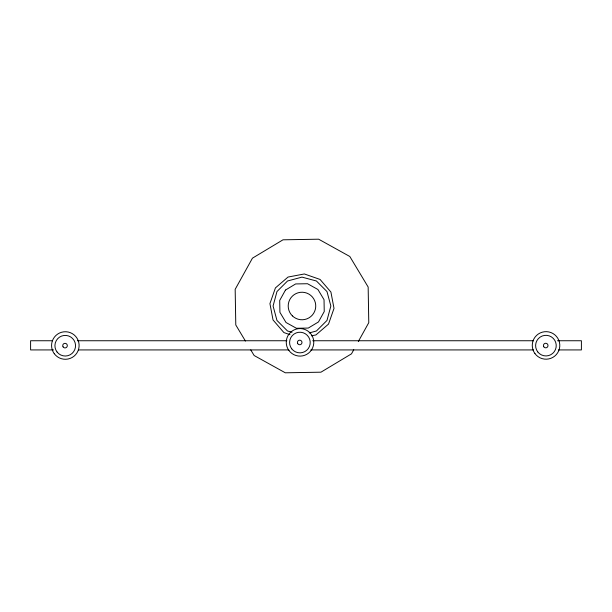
<?xml version="1.0" encoding="UTF-8"?>
<svg xmlns="http://www.w3.org/2000/svg" width="612" height="612" viewBox="0 0 612 612"><rect width="100%" height="100%" fill="white"/><g stroke="black" fill="none" stroke-linecap="round" stroke-linejoin="round"><path stroke-width="0.92" d="M353.767 349.735L351.495 353.835L320.94 372.188L285.307 372.8L254.141 355.518L250.759 349.896M358.318 341.527L368.776 322.662L368.156 287.028L349.804 256.482L318.638 239.2L283.004 239.812L252.45 258.165L235.169 289.338L235.788 324.972L245.443 341.052M309.19 332.943L316.412 331.008L326.984 320.443L330.855 306L326.984 291.557L316.412 280.992L301.976 277.121L287.533 280.992L276.961 291.557L273.09 306L276.961 320.443L287.533 331.008L292.046 332.224M311.378 335.804L315.914 334.948L328.522 324.092L334.014 308.394L330.916 292.054L320.068 279.447L304.371 273.962L288.03 277.052L275.423 287.908L269.93 303.606L273.029 319.946L283.876 332.553L289.981 334.688M52.594 340.746L30.6 340.746L30.6 349.926L53.55 349.926M77.456 340.746L286.875 340.746M312.694 340.746L533.587 340.746M557.494 340.746L581.4 340.746L581.4 349.926L558.45 349.926M78.412 349.926L288.788 349.926M310.781 349.926L533.587 349.926M285.467 290.057L279.707 300.446L279.913 312.327L286.026 322.509L296.415 328.269L308.295 328.063L318.477 321.943L324.238 311.554L324.031 299.673L317.919 289.491L307.53 283.731L295.65 283.937L285.467 290.057M292.406 315.907A13.77 13.77 0 0 0 315.333 309.335A13.77 13.77 0 0 0 298.182 292.765A13.77 13.77 0 0 0 292.406 315.907M54.269 353.698A13.77 13.77 0 0 0 77.969 351.005A13.77 13.77 0 0 0 63.793 331.826A13.77 13.77 0 0 0 54.269 353.698M63.051 346.805A2.295 2.295 0 0 0 67.029 346.752A2.295 2.295 0 0 0 64.994 343.332A2.295 2.295 0 0 0 63.051 346.805M57.054 351.992A10.312 10.312 0 0 0 74.763 349.651A10.312 10.312 0 0 0 63.885 335.491A10.312 10.312 0 0 0 57.054 351.992M537.749 351.915A10.312 10.312 0 0 0 555.451 349.574A10.312 10.312 0 0 0 544.573 335.407A10.312 10.312 0 0 0 537.749 351.915M543.747 346.721A2.295 2.295 0 0 0 547.717 346.667A2.295 2.295 0 0 0 545.69 343.255A2.295 2.295 0 0 0 543.747 346.721M534.964 353.614A13.77 13.77 0 0 0 558.657 350.928A13.77 13.77 0 0 0 544.481 331.742A13.77 13.77 0 0 0 534.964 353.614M288.94 350.523A13.77 13.77 0 0 0 312.64 347.838A13.77 13.77 0 0 0 298.465 328.659A13.77 13.77 0 0 0 288.94 350.523M291.725 348.825A10.312 10.312 0 0 0 309.435 346.484A10.312 10.312 0 0 0 298.557 332.316A10.312 10.312 0 0 0 291.725 348.825M297.723 343.63A2.295 2.295 0 0 0 301.701 343.577A2.295 2.295 0 0 0 299.666 340.165A2.295 2.295 0 0 0 297.723 343.63"/></g></svg>
